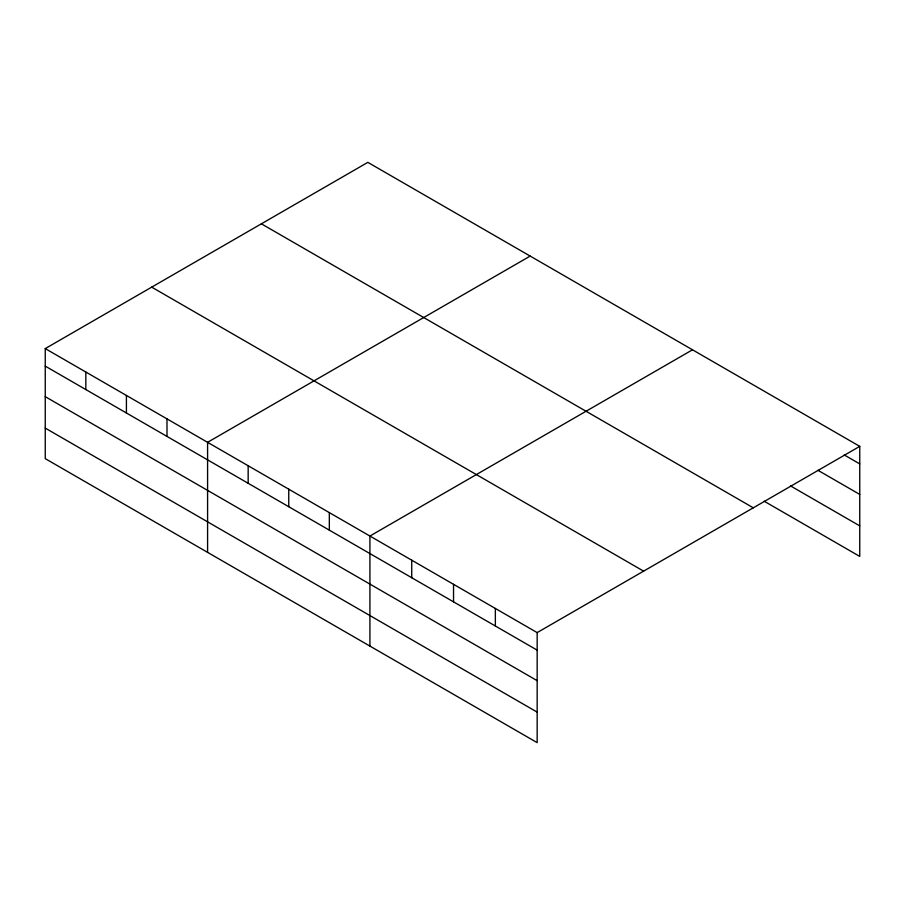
<?xml version="1.0" encoding="UTF-8"?>
<svg xmlns="http://www.w3.org/2000/svg" width="905" height="905" viewBox="0 0 905 905"><rect width="100%" height="100%" fill="white"/><g stroke="black" fill="none" stroke-linecap="round" stroke-linejoin="round"><path stroke-width="1.36" d="M45.25 348.595L537.163 632.606L537.163 742.643L45.25 458.643L45.25 348.595L367.837 162.357L859.75 446.357L859.75 556.405L764.182 501.223M530.16 256.081L207.584 442.319L207.584 552.367M692.495 349.794L369.919 536.043L369.919 646.08M537.163 632.606L859.75 446.357M844.218 454.932L859.75 463.903M817.939 470.283L859.75 494.424M790.461 485.872L859.75 525.873M261.375 223.818L753.299 507.818M151.701 287.134L643.625 571.146M45.25 366.129L537.163 650.141M45.25 396.661L537.163 680.662M45.25 428.11L537.163 712.122M495.352 608.465L495.352 626M453.541 584.325L453.541 601.859M411.73 560.184L411.73 577.718M329.33 512.603L329.33 530.149M288.752 489.175L288.752 506.721M248.162 465.747L248.162 483.281M166.995 418.891L166.995 436.425M126.417 395.451L126.417 412.997M85.828 372.023L85.828 389.569"/></g></svg>
